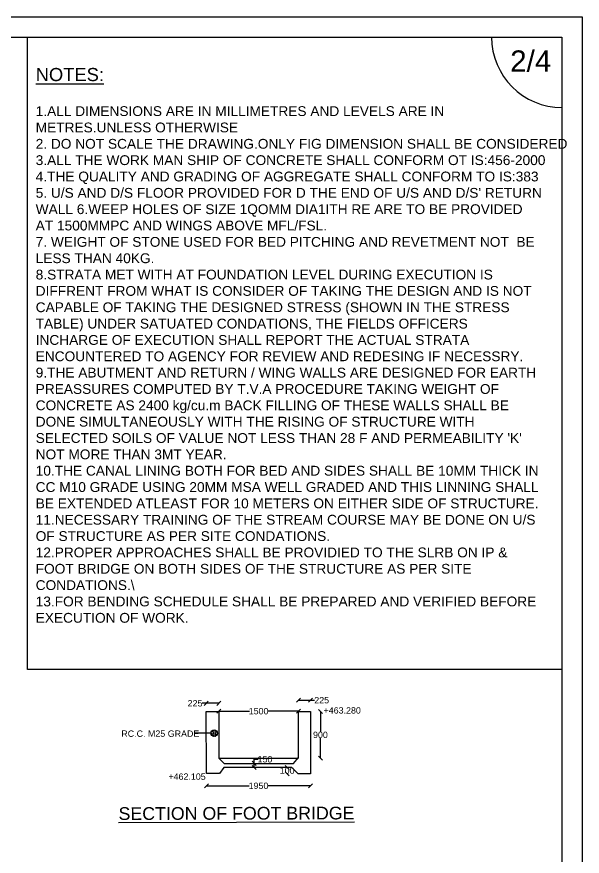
# Model space of a CAD drawing. Header units: millimetres. Extents: x 5124 to 6568637, y 2311 to 91879094.
# Drawn here: x 3516447 to 3529783, y 45944523 to 45964315 of the extents above; entities that cross this region are included whole.
import ezdxf

# ---------------------------------------------------------------- set-up
doc = ezdxf.new("R2010")
doc.units = ezdxf.units.MM
doc.header["$MEASUREMENT"] = 0
for name, color, linetype in [('DIMENSION', 7, 'Continuous'), ('DRAWING', 7, 'Continuous'), ('TEXT', 7, 'Continuous')]:
    doc.layers.add(name, color=color, linetype=linetype)
doc.styles.get("Standard").update_dxf_attribs({"font": 'arial.ttf', "height": 150})
doc.dimstyles.get("Standard").update_dxf_attribs({"dimtxt": 200, "dimasz": 110, "dimexe": 0.18, "dimexo": 0.0625, "dimgap": 0.09, "dimtad": 0, "dimtih": 1, "dimtoh": 1, "dimdec": 0, "dimzin": 0, "dimdsep": 46, "dimtxsty": 'Standard', "dimblk": 'OBLIQUE', "dimcen": 0.09, "dimse1": 1, "dimse2": 1, "dimadec": 0, "dimazin": 0, "dimtfac": 1, "dimtdec": 0, "dimtofl": 0, "dimtmove": 0, "dimatfit": 3, "dimfxl": 1, "dimtolj": 1, "dimtzin": 0, "dimarcsym": 0})

# ---------------------------------------------------------------- blocks, each defined once
blk = doc.blocks.new('_Oblique')
at = {"color": 0, "linetype": 'ByBlock', "lineweight": -2}
blk.add_line((-0.5, -0.5), (0.5, 0.5), dxfattribs=at)
blk = doc.blocks.new('*D101')
at = {"layer": 'Defpoints', "color": 0}
for p in [(3520914, 45948128), (3520914, 45947931), (3521210, 45947932)]:
    blk.add_point(p, dxfattribs=at)
at = {"layer": 'DIMENSION', "color": 0, "lineweight": -2}
for p, q in [((3520914, 45948128), (3520819, 45948128)), ((3521210, 45948128), (3520914, 45948128))]:
    blk.add_line(p, q, dxfattribs=at)
at = {"layer": 'DIMENSION', "color": 0, "lineweight": -2, "xscale": 95, "yscale": 95, "zscale": 95, "rotation": 180}
blk.add_blockref('_Oblique', (3520914, 45948128), dxfattribs=at)
at = {"layer": 'DIMENSION', "color": 0, "lineweight": -2, "xscale": 95, "yscale": 95, "zscale": 95}
blk.add_blockref('_Oblique', (3521210, 45948128), dxfattribs=at)
at = {"layer": 'DIMENSION', "color": 0, "insert": (3520652, 45948128), "char_height": 150, "attachment_point": 5}
blk.add_mtext('\\A1;225', dxfattribs=at)
blk = doc.blocks.new('*D102')
at = {"layer": 'Defpoints', "color": 0}
for p in [(3521210, 45947932), (3523092, 45947943), (3523092, 45947934)]:
    blk.add_point(p, dxfattribs=at)
at = {"layer": 'DIMENSION', "color": 0, "lineweight": -2}
for p, q in [((3521210, 45947943), (3521934, 45947943)), ((3523092, 45947943), (3522368, 45947943))]:
    blk.add_line(p, q, dxfattribs=at)
at = {"layer": 'DIMENSION', "color": 0, "lineweight": -2, "xscale": 95, "yscale": 95, "zscale": 95, "rotation": 180}
blk.add_blockref('_Oblique', (3521210, 45947943), dxfattribs=at)
at = {"layer": 'DIMENSION', "color": 0, "lineweight": -2, "xscale": 95, "yscale": 95, "zscale": 95}
blk.add_blockref('_Oblique', (3523092, 45947943), dxfattribs=at)
at = {"layer": 'DIMENSION', "color": 0, "insert": (3522151, 45947943), "char_height": 150, "attachment_point": 5}
blk.add_mtext('\\A1;1500', dxfattribs=at)
blk = doc.blocks.new('*D103')
at = {"layer": 'Defpoints', "color": 0}
for p in [(3523376, 45948201), (3523092, 45947934), (3523376, 45947934)]:
    blk.add_point(p, dxfattribs=at)
at = {"layer": 'DIMENSION', "color": 0, "lineweight": -2}
for p, q in [((3523092, 45948201), (3523376, 45948201)), ((3523376, 45948201), (3523471, 45948201))]:
    blk.add_line(p, q, dxfattribs=at)
at = {"layer": 'DIMENSION', "color": 0, "lineweight": -2, "xscale": 95, "yscale": 95, "zscale": 95, "rotation": 180}
blk.add_blockref('_Oblique', (3523092, 45948201), dxfattribs=at)
at = {"layer": 'DIMENSION', "color": 0, "lineweight": -2, "xscale": 95, "yscale": 95, "zscale": 95}
blk.add_blockref('_Oblique', (3523376, 45948201), dxfattribs=at)
at = {"layer": 'DIMENSION', "color": 0, "insert": (3523638, 45948201), "char_height": 150, "attachment_point": 5}
blk.add_mtext('\\A1;225', dxfattribs=at)
blk = doc.blocks.new('*D104')
at = {"layer": 'Defpoints', "color": 0}
for p in [(3523376, 45947934), (3523079, 45946832), (3523609, 45946832)]:
    blk.add_point(p, dxfattribs=at)
at = {"layer": 'DIMENSION', "color": 0, "lineweight": -2}
for p, q in [((3523609, 45947934), (3523609, 45947459)), ((3523609, 45946832), (3523609, 45947306))]:
    blk.add_line(p, q, dxfattribs=at)
at = {"layer": 'DIMENSION', "color": 0, "lineweight": -2, "xscale": 95, "yscale": 95, "zscale": 95}
for p, rotation in [((3523609, 45947934), 90), ((3523609, 45946832), 270)]:
    blk.add_blockref('_Oblique', p, dxfattribs=dict(at, rotation=rotation))
at = {"layer": 'DIMENSION', "color": 0, "insert": (3523609, 45947383), "char_height": 150, "attachment_point": 5}
blk.add_mtext('\\A1;900', dxfattribs=at)
blk = doc.blocks.new('*D105')
at = {"layer": 'Defpoints', "color": 0}
for p in [(3522048, 45946713), (3522048, 45946713), (3522048, 45946617)]:
    blk.add_point(p, dxfattribs=at)
at = {"layer": 'DIMENSION', "color": 0, "lineweight": -2}
for p, q in [((3522048, 45946713), (3522048, 45946808)), ((3522048, 45946808), (3522143, 45946808)), ((3522048, 45946617), (3522048, 45946713))]:
    blk.add_line(p, q, dxfattribs=at)
at = {"layer": 'DIMENSION', "color": 0, "lineweight": -2, "xscale": 95, "yscale": 95, "zscale": 95}
for p, rotation in [((3522048, 45946713), 90), ((3522048, 45946617), 270)]:
    blk.add_blockref('_Oblique', p, dxfattribs=dict(at, rotation=rotation))
at = {"layer": 'DIMENSION', "color": 0, "insert": (3522301, 45946808), "char_height": 150, "attachment_point": 5}
blk.add_mtext('\\A1;150', dxfattribs=at)
blk = doc.blocks.new('*D106')
at = {"layer": 'Defpoints', "color": 0}
for p in [(3522936, 45946617), (3522824, 45946463), (3523083, 45946463)]:
    blk.add_point(p, dxfattribs=at)
at = {"layer": 'DIMENSION', "color": 0, "lineweight": -2}
for p, q in [((3522824, 45946617), (3522824, 45946616)), ((3522824, 45946463), (3522824, 45946463))]:
    blk.add_line(p, q, dxfattribs=at)
at = {"layer": 'DIMENSION', "color": 0, "lineweight": -2, "xscale": 95, "yscale": 95, "zscale": 95}
for p, rotation in [((3522824, 45946617), 90), ((3522824, 45946463), 270)]:
    blk.add_blockref('_Oblique', p, dxfattribs=dict(at, rotation=rotation))
at = {"layer": 'DIMENSION', "color": 0, "insert": (3522824, 45946540), "char_height": 150, "attachment_point": 5}
blk.add_mtext('\\A1;100', dxfattribs=at)
blk = doc.blocks.new('*D107')
at = {"layer": 'Defpoints', "color": 0}
for p in [(3520920, 45946459), (3523376, 45946459), (3523376, 45946183)]:
    blk.add_point(p, dxfattribs=at)
at = {"layer": 'DIMENSION', "color": 0, "lineweight": -2}
for p, q in [((3520920, 45946183), (3521931, 45946183)), ((3523376, 45946183), (3522364, 45946183))]:
    blk.add_line(p, q, dxfattribs=at)
at = {"layer": 'DIMENSION', "color": 0, "lineweight": -2, "xscale": 95, "yscale": 95, "zscale": 95, "rotation": 180}
blk.add_blockref('_Oblique', (3520920, 45946183), dxfattribs=at)
at = {"layer": 'DIMENSION', "color": 0, "lineweight": -2, "xscale": 95, "yscale": 95, "zscale": 95}
blk.add_blockref('_Oblique', (3523376, 45946183), dxfattribs=at)
at = {"layer": 'DIMENSION', "color": 0, "insert": (3522148, 45946183), "char_height": 150, "attachment_point": 5}
blk.add_mtext('\\A1;1950', dxfattribs=at)

msp = doc.modelspace()

# ---------------------------------------------------------------- hatches: boundary and pattern name
at = {"layer": 'DRAWING'}
h = msp.add_hatch(dxfattribs=at)
h.set_pattern_fill('AR-CONC,_O', color=256, scale=10)
h.set_pattern_definition([(50, (86455.993, -13288.95), (71.72601826, -6.2752135), [7.5, -82.5]), (355, (86455.99, -13288.95), (-13.87513336, 75.21921337), [6, -66]), (100.4514, (86461.97, -13289.475), (57.85093817, 68.94395421), [6.374019, -70.1142112]), (46.1842, (86455.99, -13268.95), (106.72410486, -16.55190143), [11.25, -123.75]), (96.6356, (86464.89, -13270.33), (93.46627055, 97.4117871), [9.5610288, -105.1713]), (351.1842, (86455.99, -13268.95), (93.46619451, 97.4118601), [9, -99]), (21, (86465.993, -13273.95), (59.69070521, -40.26188907), [7.5, -82.5]), (326, (86465.99, -13273.95), (24.33153319, 72.5150045), [6, -66]), (71.4514, (86470.97, -13277.31), (84.02226286, 32.25304967), [6.374019, -70.1142112]), (37.5, (86455.993, -13288.952), (1.215985532, 33.289385383), [0, -65.2, 0, -67, 0, -66.25]), (7.5, (86455.993, -13288.952), (26.306953744, 39.441171188), [0, -38.2, 0, -63.7, 0, -25.25]), (327.5, (86433.693, -13288.952), (53.382243617, -2.255487173), [0, -25, 0, -78, 0, -103.5]), (317.5, (86423.693, -13288.95), (58.318616934, 10.010498233), [0, -32.5, 0, -51.8, 0, -73.5])])
h.paths.add_polyline_path([(3521178.4, 45947423.7, 1), (3521024, 45947423.7, 1)])

# ---------------------------------------------------------------- linework, layer by layer
for points in [[(3482927.4, 45964314.6), (3529783.3, 45964314.6), (3529783.3, 45931808.1), (3482927.4, 45931808.1)], [(3483405.6, 45963836.4), (3529305.1, 45963836.4), (3529305.1, 45932286.3), (3483405.6, 45932286.3)], [(3516698.3, 45963836.4), (3529305.1, 45963836.4), (3529305.1, 45948923.4), (3516698.3, 45948923.4)]]:
    msp.add_lwpolyline(points, close=True, dxfattribs=at)
for points in [[(3520914.2, 45947932.4), (3521209.6, 45947932.4), (3521209.6, 45946831.9), (3521335.6, 45946712.6), (3522977.4, 45946712.6), (3523092.3, 45946847), (3523092.3, 45947933.6), (3523375.6, 45947933.6), (3523375.6, 45946462.7), (3523083.4, 45946462.7), (3522935.7, 45946616.9), (3521333.3, 45946616.9), (3521225, 45946475.8), (3520919.6, 45946475.8), (3520914.2, 45947932.4)], [(3521209.6, 45946831.9), (3523092.3, 45946831.9)]]:
    msp.add_lwpolyline(points, dxfattribs=at)
msp.add_circle((3521101.2, 45947423.7), 77.2, dxfattribs=at)
msp.add_arc((3529305.1, 45963836.4), 1660.6, 180, 270, dxfattribs=at)

# ---------------------------------------------------------------- texts
at = {"layer": 'DRAWING', "insert": (3516893.1, 45963107.7), "char_height": 231.174, "width": 11929.441, "attachment_point": 1}
msp.add_mtext("{\\H1.3398x;\\LNOTES:  }\\P\\P1.ALL DIMENSIONS ARE IN MILLIMETRES AND LEVELS ARE IN METRES.UNLESS OTHERWISE \\P2. DO NOT SCALE THE DRAWING.ONLY FIG DIMENSION SHALL BE CONSIDERED \\P3.ALL THE WORK MAN SHIP OF CONCRETE SHALL CONFORM OT IS:456-2000\\P4.THE QUALITY AND GRADING OF AGGREGATE SHALL CONFORM TO IS:383\\P5. U/S AND D/S FLOOR PROVIDED FOR D THE END OF U/S AND D/S' RETURN WALL 6.WEEP HOLES OF SIZE 1QOMM DIA1ITH RE ARE TO BE PROVIDED AT 1500MMPC AND WINGS ABOVE MFL/FSL.\\P7. WEIGHT OF STONE USED FOR BED PITCHING AND REVETMENT NOT  BE LESS THAN 40KG. \\P8.STRATA MET WITH AT FOUNDATION LEVEL DURING EXECUTION IS DIFFRENT FROM WHAT IS CONSIDER OF TAKING THE DESIGN AND IS NOT CAPABLE OF TAKING THE DESIGNED STRESS (SHOWN IN THE STRESS TABLE) UNDER SATUATED CONDATIONS, THE FIELDS OFFICERS INCHARGE OF EXECUTION SHALL REPORT THE ACTUAL STRATA ENCOUNTERED TO AGENCY FOR REVIEW AND REDESING IF NECESSRY. \\P9.THE ABUTMENT AND RETURN / WING WALLS ARE DESIGNED FOR EARTH PREASSURES COMPUTED BY T.V.A PROCEDURE TAKING WEIGHT OF CONCRETE AS 2400 kg/cu.m BACK FILLING OF THESE WALLS SHALL BE DONE SIMULTANEOUSLY WITH THE RISING OF STRUCTURE WITH SELECTED SOILS OF VALUE NOT LESS THAN 28 F AND PERMEABILITY 'K' NOT MORE THAN 3MT YEAR.\\P10.THE CANAL LINING BOTH FOR BED AND SIDES SHALL BE 10MM THICK IN CC M10 GRADE USING 20MM MSA WELL GRADED AND THIS LINNING SHALL BE EXTENDED ATLEAST FOR 10 METERS ON EITHER SIDE OF STRUCTURE.\\P11.NECESSARY TRAINING OF THE STREAM COURSE MAY BE DONE ON U/S OF STRUCTURE AS PER SITE CONDATIONS.\\P12.PROPER APPROACHES SHALL BE PROVIDIED TO THE SLRB ON IP & FOOT BRIDGE ON BOTH SIDES OF THE STRUCTURE AS PER SITE CONDATIONS.\\\\\\P13.FOR BENDING SCHEDULE SHALL BE PREPARED AND VERIFIED BEFORE EXECUTION OF WORK.", dxfattribs=at)
at = {"layer": 'TEXT'}
for s, height, p in [('2/4', 500, (3528083.7, 45963021.5)), ('+463.280', 150, (3523682.5, 45947886.5)), (' RC.C. M25 GRADE', 150, (3518854.6, 45947338)), ('+462.105', 150, (3520023.5, 45946324.7))]:
    msp.add_text(s, height=height, dxfattribs=at).set_placement(p)
msp.add_text('%%USECTION OF FOOT BRIDGE', height=300, rotation=0.1412, dxfattribs=at).set_placement((3518847.4, 45945378.1))

# ---------------------------------------------------------------- dimensions: what is measured, and where the dimension line sits
at = {"layer": 'DIMENSION'}
for base, p1, p2, text, picture, middle in [((3520914.2, 45948127.8), (3521209.6, 45947932.4), (3520914.2, 45947931.3), '225', '*D101', (3520651.6, 45948127.8)), ((3523375.6, 45948200.7), (3523092.3, 45947933.6), (3523375.6, 45947933.6), '225', '*D103', (3523638.3, 45948200.7)), ((3523092.3, 45947943.1), (3521209.6, 45947932.4), (3523092.3, 45947933.6), '1500', '*D102', (3522150.9, 45947943.1)), ((3523375.6, 45946182.9), (3520919.7, 45946459.3), (3523375.6, 45946459.3), '1950', '*D107', (3522147.7, 45946182.9))]:
    dim = msp.add_linear_dim(base=base, p1=p1, p2=p2, text=text, dimstyle='Standard', override={"dimasz": 95, "dimfxl": 2000, "dimarcsym": 1}, dxfattribs=at)
    dim.commit()
    dim.dimension.update_dxf_attribs({"geometry": picture, "text_midpoint": middle})
for base, p1, p2, text, picture, middle in [((3523608.9, 45946831.9), (3523375.6, 45947933.6), (3523079.4, 45946831.9), '900', '*D104', (3523608.9, 45947382.8)), ((3522047.5, 45946712.6), (3522047.5, 45946616.9), (3522047.5, 45946712.6), '150', '*D105', (3522301, 45946807.6)), ((3522824.1, 45946462.7), (3522935.7, 45946616.9), (3523083.4, 45946462.7), '100', '*D106', (3522824.1, 45946539.8))]:
    dim = msp.add_linear_dim(base=base, p1=p1, p2=p2, angle=90, text=text, dimstyle='Standard', override={"dimasz": 95, "dimfxl": 2000, "dimarcsym": 1}, dxfattribs=at)
    dim.commit()
    dim.dimension.update_dxf_attribs({"geometry": picture, "text_midpoint": middle})

# ---------------------------------------------------------------- leaders
msp.add_leader([(3521017.8, 45947423.8), (3520637.4, 45947422)], dimstyle='Standard', override={"dimasz": 95, "dimgap": 0.09, "dimtad": 0, "dimfxl": 2000, "dimarcsym": 1}, dxfattribs=at)

doc.saveas('drawing.dxf')
